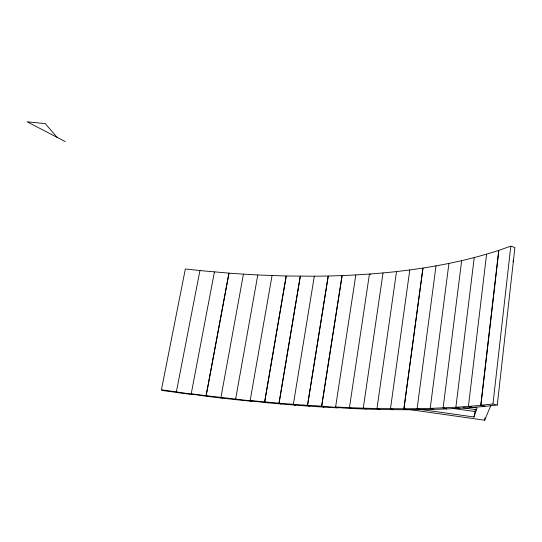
<?xml version="1.0" encoding="UTF-8"?>
<svg xmlns="http://www.w3.org/2000/svg" width="542" height="542" viewBox="0 0 542 542"><rect width="100%" height="100%" fill="white"/><g stroke="black" fill="none" stroke-linecap="round" stroke-linejoin="round"><path stroke-width="0.81" d="M497.278 405.05L514.9 247.498L510.801 246.183L498.897 250.289L480.923 405.26L485.171 406.29L497.278 405.05L492.969 403.993L480.923 405.26M492.969 403.993L510.801 246.183M408.512 409.427L484.67 420.206L484.941 417.855M480.734 405.369L484.86 406.412L472.522 407.442L468.451 406.419L480.734 405.369L498.715 250.431L486.587 254.171L468.41 406.419L455.924 407.266L459.826 408.282L472.353 407.455L468.41 406.419M420.768 409.481L474.02 417.001L475.415 409.217M474.182 257.592L461.655 260.661L443.132 407.916L446.737 408.925L433.844 409.373L430.26 408.377L455.876 407.266L474.223 257.579L486.547 254.184M430.219 408.383L417.171 408.661L420.585 409.644L433.654 409.373L430.219 408.383L448.925 263.426L461.615 260.668M435.978 265.898L422.99 268.066L403.939 408.783L407.211 409.745L420.409 409.644L417.123 408.661L436.025 265.892L448.878 263.439M403.892 408.783L422.943 268.073L409.793 269.957L390.484 408.729L393.478 409.677L380.03 409.467L377.036 408.532L403.892 408.783L407.015 409.745L393.655 409.677L390.531 408.729M396.459 271.603L383.031 272.944L363.276 408.16L365.965 409.081L352.192 408.553L349.495 407.645L363.276 408.16L366.162 409.088L379.813 409.467L376.981 408.532L396.514 271.596L409.752 269.963M307.558 405.341L309.895 406.209L323.933 407.123L321.623 406.249L342.056 275.6L328.249 276.007L307.558 405.341C322.517 405.87 337.171 407.794 352.036 408.546L349.454 407.638L369.434 274.035L382.984 272.951M355.776 274.93L342.11 275.593L321.684 406.256L324.157 407.137L338.045 407.896L335.593 407.008L355.823 274.93L369.4 274.042L370.708 274.679M307.51 405.341L328.208 276.007L314.326 276.21L293.364 404.318L295.58 405.165L309.706 406.195L307.51 405.341L293.364 404.318M220.96 397.415L266.488 402.713L264.645 401.9L286.183 276L257.789 274.97L235.641 399.027L237.2 399.793L222.62 398.187L220.96 397.415L243.433 274.157L257.735 274.97M264.699 401.907L279.028 403.167L280.993 403.993L266.698 402.726L264.699 401.907L286.23 276L314.279 276.21M235.641 399.027L237.416 399.82L251.894 401.31L250.16 400.518L272.043 275.58M161.428 389.833L176.401 391.852L177.62 392.564L162.702 390.552L161.428 389.833L185.344 268.988L199.937 270.512L176.367 391.92L207.484 396.419L206.116 395.68L228.934 273.134L199.903 270.573M206.177 395.687L220.906 397.408L222.41 398.167L207.728 396.446L206.177 395.687L228.995 273.141L243.385 274.15M176.367 391.92L177.749 392.652L192.552 394.556L191.224 393.824L214.429 271.908M513.03 261.684L513.484 260.14M474.02 417.001L477.096 407.882L472.936 407.299M484.67 420.206L490.828 405.504M403.939 408.783L417.123 408.661M363.33 408.16L376.981 408.532M335.64 407.015L349.454 407.638M250.208 400.518L264.645 401.9M191.251 393.824L206.116 395.68M463.085 407.828L476.486 409.705M452.875 408.424L474.67 411.48M443.173 407.916L446.913 408.919L459.643 408.289L455.876 407.266M65.236 141.55L27.1 121.794L45.257 123.61L56.985 137.282M300.275 276.21L279.028 403.167L281.19 404.007L295.39 405.152L293.317 404.312L279.083 403.173L300.322 276.21"/></g></svg>
